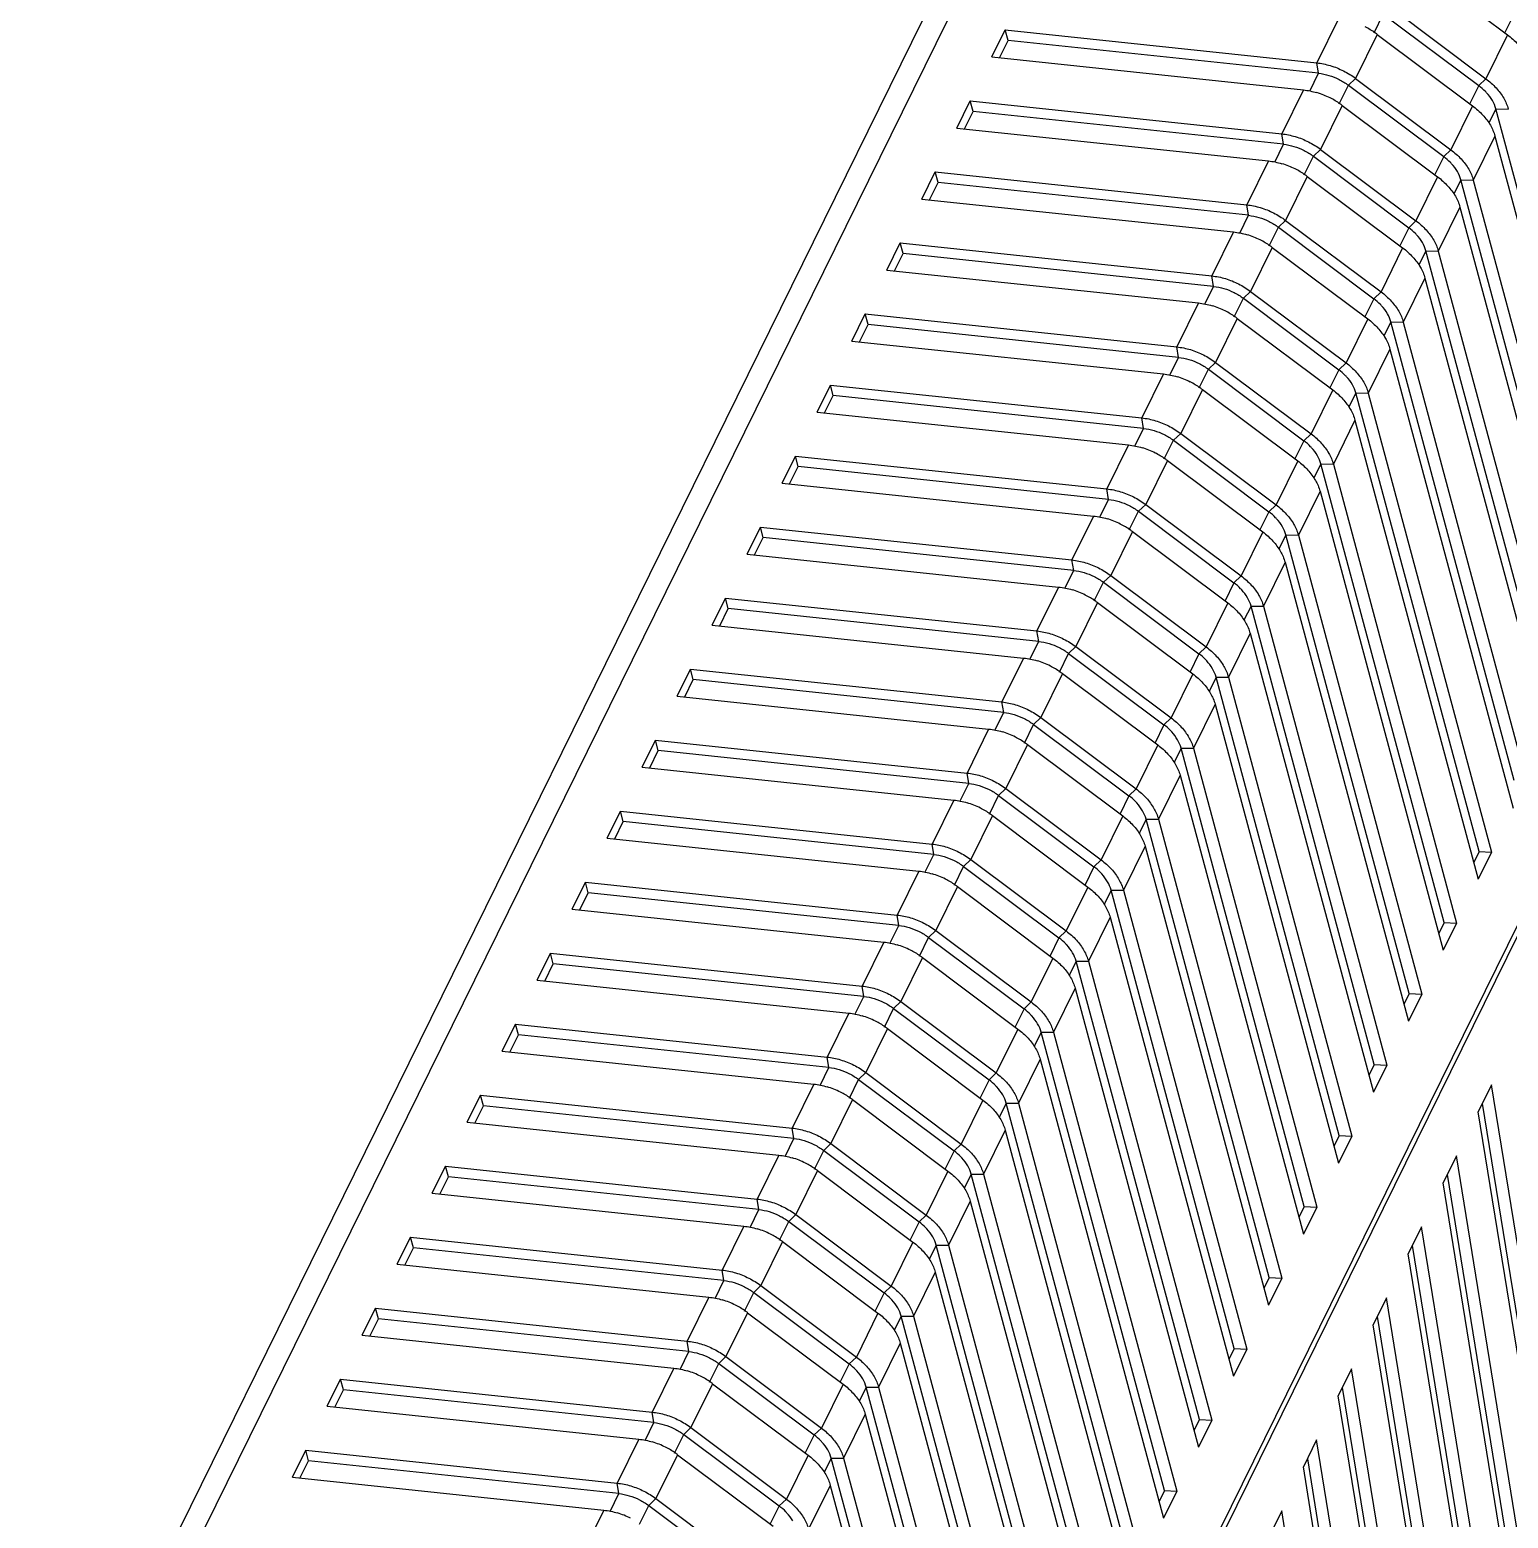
# Model space of a CAD drawing. Header units: millimetres. Extents: x 10368 to 13229, y -13270 to -11269.
# Drawn here: x 12235.7 to 12304, y -12105 to -12036.2 of the extents above; entities that cross this region are included whole.
import ezdxf

# ---------------------------------------------------------------- set-up
doc = ezdxf.new("R2010")
doc.units = ezdxf.units.MM

# ---------------------------------------------------------------- blocks, each defined once
blk = doc.blocks.new('u59')
at = {"color": 7, "linetype": 'Continuous'}
for p, q in [((-328.54, 144.576), (-276.921, 249.411)), ((-327.443, 144.46), (-275.824, 249.295)), ((-317.177, 69.942), (-234.061, 238.747)), ((-317.109, 69.585), (-234.008, 238.361)), ((-264.631, 231.025), (-260.221, 227.721)), ((-266.391, 227.811), (-265.966, 228.674)), ((-265.966, 228.674), (-261.556, 225.37)), ((-265.632, 228.992), (-261.222, 225.688)), ((-259.939, 228.654), (-260.364, 227.791)), ((-284.061, 226.695), (-283.445, 227.946)), ((-283.316, 227.458), (-283.445, 227.946)), ((-283.445, 227.946), (-269.042, 226.424)), ((-268.041, 228.457), (-269.042, 226.424)), ((-283.71, 226.658), (-283.316, 227.458)), ((-268.962, 225.941), (-283.316, 227.458)), ((-266.248, 227.741), (-267.249, 225.708)), ((-266.248, 227.741), (-261.838, 224.437)), ((-260.221, 227.721), (-261.222, 225.688)), ((-284.061, 226.695), (-269.658, 225.173)), ((-269.369, 225.114), (-268.962, 225.941)), ((-268.962, 225.941), (-269.042, 226.424)), ((-269.658, 225.173), (-270.659, 223.14)), ((-268.008, 224.527), (-267.583, 225.39)), ((-267.583, 225.39), (-267.249, 225.708)), ((-267.583, 225.39), (-263.173, 222.086)), ((-267.249, 225.708), (-262.839, 222.404)), ((-261.556, 225.37), (-261.981, 224.507)), ((-261.556, 225.37), (-261.222, 225.688)), ((-285.678, 223.411), (-285.062, 224.662)), ((-284.933, 224.174), (-285.062, 224.662)), ((-285.062, 224.662), (-270.659, 223.14)), ((-267.865, 224.456), (-268.866, 222.424)), ((-267.865, 224.456), (-263.455, 221.152)), ((-261.838, 224.437), (-262.839, 222.404)), ((-285.327, 223.374), (-284.933, 224.174)), ((-270.579, 222.657), (-284.933, 224.174)), ((-260.763, 224.295), (-261.089, 223.633)), ((-255.067, 203.09), (-260.763, 224.295)), ((-260.763, 224.295), (-260.192, 224.29)), ((-285.678, 223.411), (-271.275, 221.889)), ((-270.579, 222.657), (-270.659, 223.14)), ((-260.808, 223.039), (-261.809, 221.006)), ((-260.808, 223.039), (-255.107, 201.814)), ((-270.986, 221.83), (-270.579, 222.657)), ((-269.2, 222.106), (-268.866, 222.424)), ((-268.866, 222.424), (-264.456, 219.12)), ((-263.173, 222.086), (-262.839, 222.404)), ((-271.275, 221.889), (-272.276, 219.856)), ((-269.625, 221.243), (-269.2, 222.106)), ((-269.2, 222.106), (-264.79, 218.802)), ((-263.173, 222.086), (-263.598, 221.223)), ((-287.295, 220.127), (-286.679, 221.378)), ((-286.55, 220.89), (-286.679, 221.378)), ((-286.679, 221.378), (-272.276, 219.856)), ((-269.482, 221.172), (-270.483, 219.139)), ((-269.482, 221.172), (-265.072, 217.868)), ((-263.455, 221.152), (-264.456, 219.12)), ((-262.38, 221.011), (-262.706, 220.349)), ((-256.684, 199.806), (-262.38, 221.011)), ((-262.38, 221.011), (-261.809, 221.006)), ((-261.809, 221.006), (-256.108, 199.781)), ((-286.944, 220.09), (-286.55, 220.89)), ((-272.196, 219.373), (-286.55, 220.89)), ((-287.295, 220.127), (-272.892, 218.605)), ((-272.196, 219.373), (-272.276, 219.856)), ((-262.425, 219.754), (-263.426, 217.722)), ((-262.425, 219.754), (-256.724, 198.53)), ((-272.603, 218.546), (-272.196, 219.373)), ((-270.817, 218.822), (-270.483, 219.139)), ((-270.483, 219.139), (-266.073, 215.835)), ((-264.79, 218.802), (-264.456, 219.12)), ((-272.892, 218.605), (-273.893, 216.572)), ((-271.242, 217.959), (-270.817, 218.822)), ((-270.817, 218.822), (-266.407, 215.518)), ((-264.79, 218.802), (-265.215, 217.939)), ((-288.912, 216.843), (-288.296, 218.094)), ((-288.561, 216.805), (-288.167, 217.606)), ((-288.167, 217.606), (-288.296, 218.094)), ((-288.296, 218.094), (-273.893, 216.572)), ((-273.813, 216.089), (-288.167, 217.606)), ((-271.099, 217.888), (-272.1, 215.855)), ((-271.099, 217.888), (-266.689, 214.584)), ((-265.072, 217.868), (-266.073, 215.835)), ((-263.997, 217.727), (-264.323, 217.065)), ((-258.301, 196.522), (-263.997, 217.727)), ((-263.997, 217.727), (-263.426, 217.722)), ((-263.426, 217.722), (-257.725, 196.497)), ((-288.912, 216.843), (-274.509, 215.321)), ((-273.813, 216.089), (-273.893, 216.572)), ((-264.042, 216.47), (-265.043, 214.437)), ((-264.042, 216.47), (-258.341, 195.246)), ((-274.221, 215.262), (-273.813, 216.089)), ((-272.859, 214.674), (-272.434, 215.538)), ((-272.434, 215.538), (-272.1, 215.855)), ((-272.434, 215.538), (-268.024, 212.234)), ((-272.1, 215.855), (-267.69, 212.551)), ((-266.407, 215.518), (-266.832, 214.655)), ((-266.407, 215.518), (-266.073, 215.835)), ((-290.529, 213.558), (-289.913, 214.81)), ((-289.784, 214.321), (-289.913, 214.81)), ((-289.913, 214.81), (-275.51, 213.288)), ((-274.509, 215.321), (-275.51, 213.288)), ((-290.178, 213.521), (-289.784, 214.321)), ((-275.43, 212.805), (-289.784, 214.321)), ((-272.716, 214.604), (-273.717, 212.571)), ((-272.716, 214.604), (-268.306, 211.3)), ((-266.689, 214.584), (-267.69, 212.551)), ((-265.615, 214.442), (-265.94, 213.781)), ((-259.918, 193.237), (-265.615, 214.442)), ((-265.615, 214.442), (-265.043, 214.437)), ((-265.043, 214.437), (-259.342, 193.213)), ((-290.529, 213.558), (-276.126, 212.037)), ((-275.838, 211.978), (-275.43, 212.805)), ((-275.43, 212.805), (-275.51, 213.288)), ((-265.659, 213.186), (-266.66, 211.153)), ((-265.659, 213.186), (-259.958, 191.962)), ((-276.126, 212.037), (-277.127, 210.004)), ((-274.476, 211.39), (-274.051, 212.254)), ((-274.051, 212.254), (-273.717, 212.571)), ((-274.051, 212.254), (-269.641, 208.95)), ((-273.717, 212.571), (-269.307, 209.267)), ((-268.024, 212.234), (-268.449, 211.371)), ((-268.024, 212.234), (-267.69, 212.551)), ((-292.146, 210.274), (-291.53, 211.526)), ((-291.401, 211.037), (-291.53, 211.526)), ((-291.53, 211.526), (-277.127, 210.004)), ((-291.795, 210.237), (-291.401, 211.037)), ((-277.047, 209.521), (-291.401, 211.037)), ((-274.333, 211.32), (-275.334, 209.287)), ((-274.333, 211.32), (-269.923, 208.016)), ((-268.306, 211.3), (-269.307, 209.267)), ((-267.232, 211.158), (-267.557, 210.497)), ((-261.535, 189.953), (-267.232, 211.158)), ((-267.232, 211.158), (-266.66, 211.153)), ((-266.66, 211.153), (-260.959, 189.929)), ((-292.146, 210.274), (-277.743, 208.753)), ((-277.047, 209.521), (-277.127, 210.004)), ((-277.455, 208.694), (-277.047, 209.521)), ((-275.668, 208.969), (-275.334, 209.287)), ((-275.334, 209.287), (-270.924, 205.983)), ((-269.641, 208.95), (-269.307, 209.267)), ((-267.276, 209.902), (-268.277, 207.869)), ((-267.276, 209.902), (-261.575, 188.677)), ((-277.743, 208.753), (-278.744, 206.72)), ((-276.093, 208.106), (-275.668, 208.969)), ((-275.668, 208.969), (-271.258, 205.666)), ((-269.641, 208.95), (-270.066, 208.086)), ((-293.763, 206.99), (-293.147, 208.241)), ((-293.018, 207.753), (-293.147, 208.241)), ((-293.147, 208.241), (-278.744, 206.72)), ((-275.95, 208.036), (-276.951, 206.003)), ((-275.95, 208.036), (-271.54, 204.732)), ((-269.923, 208.016), (-270.924, 205.983)), ((-293.412, 206.953), (-293.018, 207.753)), ((-278.664, 206.237), (-293.018, 207.753)), ((-268.849, 207.874), (-269.174, 207.213)), ((-263.152, 186.669), (-268.849, 207.874)), ((-268.849, 207.874), (-268.277, 207.869)), ((-268.277, 207.869), (-262.576, 186.645)), ((-293.763, 206.99), (-279.36, 205.468)), ((-278.664, 206.237), (-278.744, 206.72)), ((-268.893, 206.618), (-269.894, 204.585)), ((-268.893, 206.618), (-263.192, 185.393)), ((-279.072, 205.41), (-278.664, 206.237)), ((-277.285, 205.685), (-276.951, 206.003)), ((-276.951, 206.003), (-272.541, 202.699)), ((-271.258, 205.666), (-270.924, 205.983)), ((-279.36, 205.468), (-280.361, 203.436)), ((-277.71, 204.822), (-277.285, 205.685)), ((-277.285, 205.685), (-272.875, 202.381)), ((-271.258, 205.666), (-271.683, 204.802)), ((-295.38, 203.706), (-294.764, 204.957)), ((-295.029, 203.669), (-294.635, 204.469)), ((-294.635, 204.469), (-294.764, 204.957)), ((-294.764, 204.957), (-280.361, 203.436)), ((-280.281, 202.953), (-294.635, 204.469)), ((-277.567, 204.752), (-278.568, 202.719)), ((-277.567, 204.752), (-273.157, 201.448)), ((-271.54, 204.732), (-272.541, 202.699)), ((-270.466, 204.59), (-270.791, 203.929)), ((-264.769, 183.385), (-270.466, 204.59)), ((-270.466, 204.59), (-269.894, 204.585)), ((-269.894, 204.585), (-264.193, 183.36)), ((-295.38, 203.706), (-280.977, 202.184)), ((-280.281, 202.953), (-280.361, 203.436)), ((-270.511, 203.334), (-271.511, 201.301)), ((-270.511, 203.334), (-264.809, 182.109)), ((-280.689, 202.126), (-280.281, 202.953)), ((-279.327, 201.538), (-278.902, 202.401)), ((-278.902, 202.401), (-278.568, 202.719)), ((-278.902, 202.401), (-274.492, 199.097)), ((-278.568, 202.719), (-274.158, 199.415)), ((-272.875, 202.381), (-273.3, 201.518)), ((-272.875, 202.381), (-272.541, 202.699)), ((-280.977, 202.184), (-281.978, 200.151)), ((-296.997, 200.422), (-296.381, 201.673)), ((-296.646, 200.385), (-296.252, 201.185)), ((-296.252, 201.185), (-296.381, 201.673)), ((-296.381, 201.673), (-281.978, 200.151)), ((-281.898, 199.668), (-296.252, 201.185)), ((-279.184, 201.468), (-280.185, 199.435)), ((-279.184, 201.468), (-274.774, 198.164)), ((-273.157, 201.448), (-274.158, 199.415)), ((-272.083, 201.306), (-272.408, 200.644)), ((-266.386, 180.101), (-272.083, 201.306)), ((-272.083, 201.306), (-271.511, 201.301)), ((-271.511, 201.301), (-265.81, 180.076)), ((-296.997, 200.422), (-282.594, 198.9)), ((-282.306, 198.841), (-281.898, 199.668)), ((-281.898, 199.668), (-281.978, 200.151)), ((-272.128, 200.05), (-273.128, 198.017)), ((-272.128, 200.05), (-266.426, 178.825)), ((-280.944, 198.254), (-280.519, 199.117)), ((-280.519, 199.117), (-280.185, 199.435)), ((-280.519, 199.117), (-276.109, 195.813)), ((-280.185, 199.435), (-275.775, 196.131)), ((-274.492, 199.097), (-274.917, 198.234)), ((-274.492, 199.097), (-274.158, 199.415)), ((-298.614, 197.138), (-297.998, 198.389)), ((-297.869, 197.901), (-297.998, 198.389)), ((-297.998, 198.389), (-283.595, 196.867)), ((-282.594, 198.9), (-283.595, 196.867)), ((-298.263, 197.101), (-297.869, 197.901)), ((-283.515, 196.384), (-297.869, 197.901)), ((-280.801, 198.183), (-281.802, 196.151)), ((-280.801, 198.183), (-276.391, 194.88)), ((-274.774, 198.164), (-275.775, 196.131)), ((-273.7, 198.022), (-274.025, 197.36)), ((-268.003, 176.817), (-273.7, 198.022)), ((-273.7, 198.022), (-273.128, 198.017)), ((-273.128, 198.017), (-267.427, 176.792)), ((-298.614, 197.138), (-284.211, 195.616)), ((-283.515, 196.384), (-283.595, 196.867)), ((-283.923, 195.557), (-283.515, 196.384)), ((-273.745, 196.766), (-274.746, 194.733)), ((-273.745, 196.766), (-268.043, 175.541)), ((-284.211, 195.616), (-285.212, 193.583)), ((-282.561, 194.97), (-282.136, 195.833)), ((-282.136, 195.833), (-281.802, 196.151)), ((-282.136, 195.833), (-277.726, 192.529)), ((-281.802, 196.151), (-277.392, 192.847)), ((-276.109, 195.813), (-276.534, 194.95)), ((-276.109, 195.813), (-275.775, 196.131)), ((-300.231, 193.854), (-299.615, 195.105)), ((-299.486, 194.617), (-299.615, 195.105)), ((-299.615, 195.105), (-285.212, 193.583)), ((-282.418, 194.899), (-283.419, 192.866)), ((-282.418, 194.899), (-278.008, 191.595)), ((-276.391, 194.88), (-277.392, 192.847)), ((-299.88, 193.817), (-299.486, 194.617)), ((-285.132, 193.1), (-299.486, 194.617)), ((-275.317, 194.738), (-275.642, 194.076)), ((-269.62, 173.533), (-275.317, 194.738)), ((-275.317, 194.738), (-274.746, 194.733)), ((-274.746, 194.733), (-269.044, 173.508)), ((-300.231, 193.854), (-285.828, 192.332)), ((-285.132, 193.1), (-285.212, 193.583)), ((-275.362, 193.482), (-276.363, 191.449)), ((-275.362, 193.482), (-269.66, 172.257)), ((-285.54, 192.273), (-285.132, 193.1)), ((-283.753, 192.549), (-283.419, 192.866)), ((-283.419, 192.866), (-279.009, 189.563)), ((-277.726, 192.529), (-277.392, 192.847)), ((-285.828, 192.332), (-286.829, 190.299)), ((-284.178, 191.686), (-283.753, 192.549)), ((-283.753, 192.549), (-279.343, 189.245)), ((-277.726, 192.529), (-278.151, 191.666)), ((-301.848, 190.57), (-301.232, 191.821)), ((-301.103, 191.333), (-301.232, 191.821)), ((-301.232, 191.821), (-286.829, 190.299)), ((-284.035, 191.615), (-285.036, 189.582)), ((-284.035, 191.615), (-279.625, 188.311)), ((-278.008, 191.595), (-279.009, 189.563)), ((-276.934, 191.454), (-277.259, 190.792)), ((-271.237, 170.249), (-276.934, 191.454)), ((-276.934, 191.454), (-276.363, 191.449)), ((-276.363, 191.449), (-270.661, 170.224)), ((-301.497, 190.533), (-301.103, 191.333)), ((-286.749, 189.816), (-301.103, 191.333)), ((-301.848, 190.57), (-287.445, 189.048)), ((-286.749, 189.816), (-286.829, 190.299)), ((-276.979, 190.197), (-277.98, 188.165)), ((-276.979, 190.197), (-271.277, 168.973)), ((-287.157, 188.989), (-286.749, 189.816)), ((-285.37, 189.265), (-285.036, 189.582)), ((-285.036, 189.582), (-280.626, 186.278)), ((-279.343, 189.245), (-279.009, 189.563)), ((-261.535, 189.953), (-261.783, 189.451)), ((-260.959, 189.929), (-261.575, 188.677)), ((-261.535, 189.953), (-260.959, 189.929)), ((-287.445, 189.048), (-288.446, 187.015)), ((-285.795, 188.401), (-285.37, 189.265)), ((-285.37, 189.265), (-280.96, 185.961)), ((-279.343, 189.245), (-279.768, 188.382)), ((-303.465, 187.286), (-302.849, 188.537)), ((-303.114, 187.248), (-302.72, 188.049)), ((-302.72, 188.049), (-302.849, 188.537)), ((-302.849, 188.537), (-288.446, 187.015)), ((-288.366, 186.532), (-302.72, 188.049)), ((-285.652, 188.331), (-286.653, 186.298)), ((-285.652, 188.331), (-281.242, 185.027)), ((-279.625, 188.311), (-280.626, 186.278)), ((-278.551, 188.17), (-278.876, 187.508)), ((-272.854, 166.965), (-278.551, 188.17)), ((-278.551, 188.17), (-277.98, 188.165)), ((-277.98, 188.165), (-272.278, 166.94)), ((-303.465, 187.286), (-289.062, 185.764)), ((-288.366, 186.532), (-288.446, 187.015)), ((-278.596, 186.913), (-279.597, 184.88)), ((-278.596, 186.913), (-272.894, 165.689)), ((-263.152, 186.669), (-263.4, 186.167)), ((-262.576, 186.645), (-263.192, 185.393)), ((-263.152, 186.669), (-262.576, 186.645)), ((-288.774, 185.705), (-288.366, 186.532)), ((-287.412, 185.117), (-286.987, 185.981)), ((-286.987, 185.981), (-286.653, 186.298)), ((-286.987, 185.981), (-282.577, 182.677)), ((-286.653, 186.298), (-282.243, 182.994)), ((-280.96, 185.961), (-281.385, 185.098)), ((-280.96, 185.961), (-280.626, 186.278)), ((-305.082, 184.001), (-304.466, 185.253)), ((-304.337, 184.764), (-304.466, 185.253)), ((-304.466, 185.253), (-290.063, 183.731)), ((-289.062, 185.764), (-290.063, 183.731)), ((-304.731, 183.964), (-304.337, 184.764)), ((-289.984, 183.248), (-304.337, 184.764)), ((-287.27, 185.047), (-288.27, 183.014)), ((-287.27, 185.047), (-282.859, 181.743)), ((-281.242, 185.027), (-282.243, 182.994)), ((-280.168, 184.885), (-280.493, 184.224)), ((-274.471, 163.68), (-280.168, 184.885)), ((-280.168, 184.885), (-279.597, 184.88)), ((-279.597, 184.88), (-273.895, 163.656)), ((-305.082, 184.001), (-290.679, 182.48)), ((-290.391, 182.421), (-289.984, 183.248)), ((-289.984, 183.248), (-290.063, 183.731)), ((-280.213, 183.629), (-281.214, 181.596)), ((-280.213, 183.629), (-274.511, 162.405)), ((-264.769, 183.385), (-265.017, 182.883)), ((-264.193, 183.36), (-264.809, 182.109)), ((-264.769, 183.385), (-264.193, 183.36)), ((-290.679, 182.48), (-291.68, 180.447)), ((-289.029, 181.833), (-288.604, 182.697)), ((-288.604, 182.697), (-288.27, 183.014)), ((-288.604, 182.697), (-284.194, 179.393)), ((-288.27, 183.014), (-283.86, 179.71)), ((-282.577, 182.677), (-283.002, 181.813)), ((-282.577, 182.677), (-282.243, 182.994)), ((-306.699, 180.717), (-306.083, 181.969)), ((-305.954, 181.48), (-306.083, 181.969)), ((-306.083, 181.969), (-291.68, 180.447)), ((-288.887, 181.763), (-289.887, 179.73)), ((-288.887, 181.763), (-284.476, 178.459)), ((-282.859, 181.743), (-283.86, 179.71)), ((-306.348, 180.68), (-305.954, 181.48)), ((-291.601, 179.964), (-305.954, 181.48)), ((-281.785, 181.601), (-282.11, 180.94)), ((-276.088, 160.396), (-281.785, 181.601)), ((-281.785, 181.601), (-281.214, 181.596)), ((-281.214, 181.596), (-275.512, 160.372)), ((-306.699, 180.717), (-292.296, 179.196)), ((-291.601, 179.964), (-291.68, 180.447)), ((-292.008, 179.137), (-291.601, 179.964)), ((-290.221, 179.412), (-289.887, 179.73)), ((-289.887, 179.73), (-285.477, 176.426)), ((-284.194, 179.393), (-283.86, 179.71)), ((-281.83, 180.345), (-282.831, 178.312)), ((-281.83, 180.345), (-276.128, 159.12)), ((-266.386, 180.101), (-266.634, 179.599)), ((-265.81, 180.076), (-266.426, 178.825)), ((-266.386, 180.101), (-265.81, 180.076)), ((-292.296, 179.196), (-293.297, 177.163)), ((-290.646, 178.549), (-290.221, 179.412)), ((-290.221, 179.412), (-285.811, 176.108)), ((-284.194, 179.393), (-284.619, 178.529)), ((-260.963, 179.169), (-261.579, 177.918)), ((-257.56, 158.187), (-260.963, 179.169)), ((-308.316, 177.433), (-307.7, 178.684)), ((-307.571, 178.196), (-307.7, 178.684)), ((-307.7, 178.684), (-293.297, 177.163)), ((-290.504, 178.479), (-291.505, 176.446)), ((-290.504, 178.479), (-286.093, 175.175)), ((-284.476, 178.459), (-285.477, 176.426)), ((-283.402, 178.317), (-283.727, 177.656)), ((-277.705, 157.112), (-283.402, 178.317)), ((-283.402, 178.317), (-282.831, 178.312)), ((-282.831, 178.312), (-277.129, 157.088)), ((-261.394, 178.294), (-258.14, 158.231)), ((-307.965, 177.396), (-307.571, 178.196)), ((-293.218, 176.68), (-307.571, 178.196)), ((-258.176, 156.936), (-261.579, 177.918)), ((-308.316, 177.433), (-293.913, 175.911)), ((-293.218, 176.68), (-293.297, 177.163)), ((-283.447, 177.061), (-284.448, 175.028)), ((-283.447, 177.061), (-277.745, 155.836)), ((-293.625, 175.853), (-293.218, 176.68)), ((-291.838, 176.128), (-291.505, 176.446)), ((-291.505, 176.446), (-287.094, 173.142)), ((-285.811, 176.108), (-285.477, 176.426)), ((-268.003, 176.817), (-268.251, 176.314)), ((-267.427, 176.792), (-268.043, 175.541)), ((-268.003, 176.817), (-267.427, 176.792)), ((-293.913, 175.911), (-294.914, 173.879)), ((-292.263, 175.265), (-291.838, 176.128)), ((-291.838, 176.128), (-287.428, 172.824)), ((-285.811, 176.108), (-286.236, 175.245)), ((-262.58, 175.885), (-263.196, 174.633)), ((-259.177, 154.903), (-262.58, 175.885)), ((-309.933, 174.149), (-309.317, 175.4)), ((-309.582, 174.112), (-309.188, 174.912)), ((-309.188, 174.912), (-309.317, 175.4)), ((-309.317, 175.4), (-294.914, 173.879)), ((-294.835, 173.396), (-309.188, 174.912)), ((-292.121, 175.195), (-293.122, 173.162)), ((-292.121, 175.195), (-287.71, 171.891)), ((-286.093, 175.175), (-287.094, 173.142)), ((-285.019, 175.033), (-285.345, 174.372)), ((-279.322, 153.828), (-285.019, 175.033)), ((-285.019, 175.033), (-284.448, 175.028)), ((-284.448, 175.028), (-278.746, 153.803)), ((-263.011, 175.01), (-259.757, 154.947)), ((-259.793, 153.652), (-263.196, 174.633)), ((-309.933, 174.149), (-295.53, 172.627)), ((-294.835, 173.396), (-294.914, 173.879)), ((-285.064, 173.777), (-286.065, 171.744)), ((-285.064, 173.777), (-279.362, 152.552)), ((-269.62, 173.533), (-269.868, 173.03)), ((-269.044, 173.508), (-269.66, 172.257)), ((-269.62, 173.533), (-269.044, 173.508)), ((-295.242, 172.569), (-294.835, 173.396)), ((-293.881, 171.981), (-293.455, 172.844)), ((-293.455, 172.844), (-293.122, 173.162)), ((-293.455, 172.844), (-289.045, 169.54)), ((-293.122, 173.162), (-288.711, 169.858)), ((-287.428, 172.824), (-287.853, 171.961)), ((-287.428, 172.824), (-287.094, 173.142)), ((-311.55, 170.865), (-310.934, 172.116)), ((-310.805, 171.628), (-310.934, 172.116)), ((-310.934, 172.116), (-296.531, 170.594)), ((-295.53, 172.627), (-296.531, 170.594)), ((-264.197, 172.6), (-264.813, 171.349)), ((-260.794, 151.619), (-264.197, 172.6)), ((-311.199, 170.828), (-310.805, 171.628)), ((-296.452, 170.111), (-310.805, 171.628)), ((-293.738, 171.911), (-294.739, 169.878)), ((-293.738, 171.911), (-289.327, 168.607)), ((-287.71, 171.891), (-288.711, 169.858)), ((-286.636, 171.749), (-286.962, 171.087)), ((-280.939, 150.544), (-286.636, 171.749)), ((-286.636, 171.749), (-286.065, 171.744)), ((-286.065, 171.744), (-280.363, 150.519)), ((-264.628, 171.726), (-261.374, 151.663)), ((-311.55, 170.865), (-297.147, 169.343)), ((-261.41, 150.367), (-264.813, 171.349)), ((-296.859, 169.284), (-296.452, 170.111)), ((-296.452, 170.111), (-296.531, 170.594)), ((-286.681, 170.493), (-287.682, 168.46)), ((-286.681, 170.493), (-280.979, 149.268)), ((-271.237, 170.249), (-271.485, 169.746)), ((-270.661, 170.224), (-271.277, 168.973)), ((-271.237, 170.249), (-270.661, 170.224)), ((-297.147, 169.343), (-298.148, 167.31)), ((-295.498, 168.697), (-295.072, 169.56)), ((-295.072, 169.56), (-294.739, 169.878)), ((-295.072, 169.56), (-290.662, 166.256)), ((-294.739, 169.878), (-290.328, 166.574)), ((-289.045, 169.54), (-289.47, 168.677)), ((-289.045, 169.54), (-288.711, 169.858)), ((-313.167, 167.581), (-312.551, 168.832)), ((-312.422, 168.344), (-312.551, 168.832)), ((-312.551, 168.832), (-298.148, 167.31)), ((-265.814, 169.316), (-266.43, 168.065)), ((-262.411, 148.335), (-265.814, 169.316)), ((-312.816, 167.544), (-312.422, 168.344)), ((-298.069, 166.827), (-312.422, 168.344)), ((-295.355, 168.626), (-296.356, 166.594)), ((-295.355, 168.626), (-290.944, 165.323)), ((-289.327, 168.607), (-290.328, 166.574)), ((-288.253, 168.465), (-288.579, 167.803)), ((-282.557, 147.26), (-288.253, 168.465)), ((-288.253, 168.465), (-287.682, 168.46)), ((-287.682, 168.46), (-281.98, 147.235)), ((-263.027, 147.083), (-266.43, 168.065)), ((-266.245, 168.442), (-262.991, 148.379)), ((-313.167, 167.581), (-298.764, 166.059)), ((-298.069, 166.827), (-298.148, 167.31)), ((-298.476, 166), (-298.069, 166.827)), ((-296.69, 166.276), (-296.356, 166.594)), ((-296.356, 166.594), (-291.945, 163.29)), ((-288.298, 167.209), (-289.299, 165.176)), ((-288.298, 167.209), (-282.596, 145.984)), ((-272.854, 166.965), (-273.102, 166.462)), ((-272.278, 166.94), (-272.894, 165.689)), ((-272.854, 166.965), (-272.278, 166.94)), ((-298.764, 166.059), (-299.765, 164.026)), ((-297.115, 165.413), (-296.69, 166.276)), ((-296.69, 166.276), (-292.279, 162.972)), ((-290.662, 166.256), (-291.087, 165.393)), ((-290.662, 166.256), (-290.328, 166.574)), ((-267.431, 166.032), (-268.047, 164.781)), ((-264.028, 145.05), (-267.431, 166.032)), ((-314.784, 164.297), (-314.168, 165.548)), ((-314.04, 165.06), (-314.168, 165.548)), ((-314.168, 165.548), (-299.765, 164.026)), ((-296.972, 165.342), (-297.973, 163.309)), ((-296.972, 165.342), (-292.561, 162.038)), ((-290.944, 165.323), (-291.945, 163.29)), ((-314.433, 164.26), (-314.04, 165.06)), ((-299.686, 163.543), (-314.04, 165.06)), ((-289.87, 165.181), (-290.196, 164.519)), ((-284.174, 143.976), (-289.87, 165.181)), ((-289.87, 165.181), (-289.299, 165.176)), ((-289.299, 165.176), (-283.597, 143.951)), ((-264.644, 143.799), (-268.047, 164.781)), ((-267.862, 165.158), (-264.608, 145.095)), ((-314.784, 164.297), (-300.382, 162.775)), ((-299.686, 163.543), (-299.765, 164.026)), ((-289.915, 163.925), (-290.916, 161.892)), ((-289.915, 163.925), (-284.213, 142.7)), ((-300.093, 162.716), (-299.686, 163.543)), ((-298.307, 162.992), (-297.973, 163.309)), ((-297.973, 163.309), (-293.562, 160.006)), ((-292.279, 162.972), (-291.945, 163.29)), ((-274.471, 163.68), (-274.719, 163.178)), ((-273.895, 163.656), (-274.511, 162.405)), ((-274.471, 163.68), (-273.895, 163.656)), ((-300.382, 162.775), (-301.382, 160.742)), ((-298.732, 162.129), (-298.307, 162.992)), ((-298.307, 162.992), (-293.896, 159.688)), ((-292.279, 162.972), (-292.704, 162.109)), ((-269.048, 162.748), (-269.664, 161.497)), ((-265.645, 141.766), (-269.048, 162.748)), ((-316.401, 161.013), (-315.785, 162.264)), ((-316.05, 160.976), (-315.657, 161.776)), ((-315.657, 161.776), (-315.785, 162.264)), ((-315.785, 162.264), (-301.382, 160.742)), ((-301.303, 160.259), (-315.657, 161.776)), ((-298.589, 162.058), (-299.59, 160.025)), ((-298.589, 162.058), (-294.178, 158.754)), ((-292.561, 162.038), (-293.562, 160.006)), ((-291.487, 161.897), (-291.813, 161.235)), ((-285.791, 140.692), (-291.487, 161.897)), ((-291.487, 161.897), (-290.916, 161.892)), ((-290.916, 161.892), (-285.214, 140.667)), ((-269.479, 161.874), (-266.225, 141.81)), ((-266.261, 140.515), (-269.664, 161.497)), ((-316.401, 161.013), (-301.999, 159.491)), ((-301.303, 160.259), (-301.382, 160.742)), ((-291.532, 160.64), (-292.533, 158.607)), ((-291.532, 160.64), (-285.83, 139.416)), ((-276.088, 160.396), (-276.336, 159.894)), ((-276.088, 160.396), (-275.512, 160.372)), ((-301.71, 159.432), (-301.303, 160.259)), ((-300.349, 158.844), (-299.924, 159.708)), ((-299.924, 159.708), (-299.59, 160.025)), ((-299.924, 159.708), (-295.513, 156.404)), ((-299.59, 160.025), (-295.179, 156.721)), ((-293.896, 159.688), (-293.562, 160.006)), ((-275.512, 160.372), (-276.128, 159.12)), ((-301.999, 159.491), (-302.999, 157.458)), ((-293.896, 159.688), (-294.321, 158.825)), ((-270.665, 159.464), (-271.281, 158.213)), ((-267.262, 138.482), (-270.665, 159.464))]:
    blk.add_line(p, q, dxfattribs=at)
for centre, radius, start, end in [((-268.502, 224.721), 3.769, 55.14659, 63.25368), ((-268.432, 224.825), 3.643, 53.16396, 55.11495), ((-270.119, 221.448), 3.758, 63.18867, 73.22859), ((-270.12, 221.436), 3.769, 55.14659, 63.25368), ((-270.049, 221.54), 3.643, 53.16396, 55.11495), ((-271.736, 218.163), 3.758, 63.18867, 73.22859), ((-271.737, 218.152), 3.769, 55.14659, 63.25368), ((-271.667, 218.256), 3.643, 53.16396, 55.11495), ((-273.353, 214.879), 3.758, 63.18867, 73.22859), ((-273.354, 214.868), 3.769, 55.14659, 63.25368), ((-273.284, 214.972), 3.643, 53.16396, 55.11495), ((-274.97, 211.595), 3.758, 63.18867, 73.22859), ((-274.971, 211.584), 3.769, 55.14659, 63.25368), ((-274.901, 211.688), 3.643, 53.16396, 55.11495), ((-276.587, 208.311), 3.758, 63.18867, 73.22859), ((-276.588, 208.3), 3.769, 55.14659, 63.25368), ((-276.518, 208.404), 3.643, 53.16396, 55.11495), ((-278.204, 205.027), 3.758, 63.18867, 73.22859), ((-278.205, 205.016), 3.769, 55.14659, 63.25368), ((-278.135, 205.12), 3.643, 53.16396, 55.11495), ((-279.821, 201.743), 3.758, 63.18867, 73.22859), ((-279.822, 201.732), 3.769, 55.14659, 63.25368), ((-279.752, 201.836), 3.643, 53.16396, 55.11495), ((-281.438, 198.459), 3.758, 63.18867, 73.22859), ((-281.439, 198.448), 3.769, 55.14659, 63.25368), ((-281.369, 198.552), 3.643, 53.16396, 55.11495), ((-283.055, 195.175), 3.758, 63.18867, 73.22859), ((-283.056, 195.164), 3.769, 55.14659, 63.25368), ((-282.986, 195.268), 3.643, 53.16396, 55.11495), ((-284.672, 191.891), 3.758, 63.18867, 73.22859), ((-284.673, 191.879), 3.769, 55.14659, 63.25368), ((-284.603, 191.983), 3.643, 53.16396, 55.11495), ((-286.289, 188.606), 3.758, 63.18867, 73.22859), ((-286.29, 188.595), 3.769, 55.14659, 63.25368), ((-286.22, 188.699), 3.643, 53.16396, 55.11495), ((-287.906, 185.322), 3.758, 63.18867, 73.22859), ((-287.907, 185.311), 3.769, 55.14659, 63.25368), ((-287.837, 185.415), 3.643, 53.16396, 55.11495), ((-289.523, 182.038), 3.758, 63.18867, 73.22859), ((-289.524, 182.027), 3.769, 55.14659, 63.25368), ((-289.454, 182.131), 3.643, 53.16396, 55.11495), ((-291.14, 178.754), 3.758, 63.18867, 73.22859), ((-291.141, 178.743), 3.769, 55.14659, 63.25368), ((-291.071, 178.847), 3.643, 53.16396, 55.11495), ((-292.757, 175.47), 3.758, 63.18867, 73.22859), ((-292.758, 175.459), 3.769, 55.14659, 63.25368), ((-292.688, 175.563), 3.643, 53.16396, 55.11495), ((-294.374, 172.186), 3.758, 63.18867, 73.22859), ((-294.375, 172.175), 3.769, 55.14659, 63.25368), ((-294.305, 172.279), 3.643, 53.16396, 55.11495), ((-295.991, 168.902), 3.758, 63.18867, 73.22859), ((-295.992, 168.891), 3.769, 55.14659, 63.25368), ((-295.922, 168.995), 3.643, 53.16396, 55.11495), ((-297.608, 165.618), 3.758, 63.18867, 73.22859), ((-297.609, 165.606), 3.769, 55.14659, 63.25368), ((-297.539, 165.711), 3.643, 53.16396, 55.11495), ((-299.225, 162.333), 3.758, 63.18867, 73.22859), ((-299.226, 162.322), 3.769, 55.14659, 63.25368), ((-299.156, 162.426), 3.643, 53.16396, 55.11495), ((-300.842, 159.049), 3.758, 63.18867, 73.22859), ((-300.843, 159.038), 3.769, 55.14659, 63.25368), ((-300.773, 159.142), 3.643, 53.16396, 55.11495), ((-302.459, 155.765), 3.758, 63.18867, 73.22859)]:
    blk.add_arc(centre, radius, start, end, dxfattribs=at)
for points, start_tangent, end_tangent in [([(-260.221, 227.721), (-259.751, 227.296)], (0.800328, -0.599562), (0.673612, -0.739085)), ([(-269.042, 226.424), (-268.418, 226.297), (-267.807, 226.053), (-267.249, 225.708)], (0.994465, -0.105072), (0.800328, -0.599562)), ([(-268.962, 225.941), (-268.482, 225.844), (-268.013, 225.656), (-267.583, 225.39)], (0.994465, -0.105072), (0.800328, -0.599562)), ([(-269.658, 225.173), (-269.034, 225.046)], (0.994465, -0.105072), (0.957663, -0.28789)), ([(-261.243, 225.095), (-261.556, 225.37)], (-0.694739, 0.719262), (-0.800328, 0.599562)), ([(-260.925, 224.677), (-261.195, 225.044), (-261.243, 225.095)], (-0.498571, 0.866849), (-0.694739, 0.719262)), ([(-261.222, 225.688), (-260.752, 225.263), (-260.401, 224.787), (-260.192, 224.29)], (0.800328, -0.599562), (0.259432, -0.965761)), ([(-261.838, 224.437), (-261.368, 224.012)], (0.800328, -0.599562), (0.673612, -0.739085)), ([(-260.763, 224.295), (-260.925, 224.677)], (-0.259432, 0.965761), (-0.498571, 0.866849)), ([(-261.368, 224.012), (-261.017, 223.536)], (0.673612, -0.739085), (0.498589, -0.866839)), ([(-270.659, 223.14), (-270.035, 223.013), (-269.424, 222.769), (-268.866, 222.424)], (0.994465, -0.105072), (0.800328, -0.599562)), ([(-261.017, 223.536), (-260.808, 223.039)], (0.498589, -0.866839), (0.259432, -0.965761)), ([(-270.579, 222.657), (-270.099, 222.559), (-269.63, 222.372), (-269.2, 222.106)], (0.994465, -0.105072), (0.800328, -0.599562)), ([(-262.839, 222.404), (-262.369, 221.979), (-262.018, 221.503), (-261.809, 221.006)], (0.800328, -0.599562), (0.259432, -0.965761)), ([(-271.275, 221.889), (-270.651, 221.762)], (0.994465, -0.105072), (0.957663, -0.28789)), ([(-262.86, 221.811), (-263.173, 222.086)], (-0.694739, 0.719262), (-0.800328, 0.599562)), ([(-262.542, 221.393), (-262.812, 221.76), (-262.86, 221.811)], (-0.498571, 0.866849), (-0.694739, 0.719262)), ([(-263.455, 221.152), (-262.985, 220.728)], (0.800328, -0.599562), (0.673612, -0.739085)), ([(-262.38, 221.011), (-262.542, 221.393)], (-0.259432, 0.965761), (-0.498571, 0.866849)), ([(-262.985, 220.728), (-262.634, 220.252)], (0.673612, -0.739085), (0.498589, -0.866839)), ([(-272.276, 219.856), (-271.652, 219.729), (-271.041, 219.485), (-270.483, 219.139)], (0.994465, -0.105072), (0.800328, -0.599562)), ([(-262.634, 220.252), (-262.425, 219.754)], (0.498589, -0.866839), (0.259432, -0.965761)), ([(-272.196, 219.373), (-271.716, 219.275), (-271.247, 219.088), (-270.817, 218.822)], (0.994465, -0.105072), (0.800328, -0.599562)), ([(-264.456, 219.12), (-263.986, 218.695), (-263.635, 218.219), (-263.426, 217.722)], (0.800328, -0.599562), (0.259432, -0.965761)), ([(-272.892, 218.605), (-272.268, 218.478)], (0.994465, -0.105072), (0.957663, -0.28789)), ([(-264.477, 218.527), (-264.79, 218.802)], (-0.694739, 0.719262), (-0.800328, 0.599562)), ([(-264.159, 218.109), (-264.429, 218.475), (-264.477, 218.527)], (-0.498571, 0.866849), (-0.694739, 0.719262)), ([(-265.072, 217.868), (-264.602, 217.444)], (0.800328, -0.599562), (0.673612, -0.739085)), ([(-263.997, 217.727), (-264.159, 218.109)], (-0.259432, 0.965761), (-0.498571, 0.866849)), ([(-264.602, 217.444), (-264.251, 216.968)], (0.673612, -0.739085), (0.498589, -0.866839)), ([(-264.251, 216.968), (-264.042, 216.47)], (0.498589, -0.866839), (0.259432, -0.965761)), ([(-273.893, 216.572), (-273.269, 216.445), (-272.658, 216.201), (-272.1, 215.855)], (0.994465, -0.105072), (0.800328, -0.599562)), ([(-273.813, 216.089), (-273.333, 215.991), (-272.864, 215.803), (-272.434, 215.538)], (0.994465, -0.105072), (0.800328, -0.599562)), ([(-266.094, 215.242), (-266.407, 215.518)], (-0.694739, 0.719262), (-0.800328, 0.599562)), ([(-266.073, 215.835), (-265.603, 215.411), (-265.252, 214.935), (-265.043, 214.437)], (0.800328, -0.599562), (0.259432, -0.965761)), ([(-274.509, 215.321), (-273.885, 215.194)], (0.994465, -0.105072), (0.957663, -0.28789)), ([(-265.776, 214.825), (-266.046, 215.191), (-266.094, 215.242)], (-0.498571, 0.866849), (-0.694739, 0.719262)), ([(-265.615, 214.442), (-265.776, 214.825)], (-0.259432, 0.965761), (-0.498571, 0.866849)), ([(-266.689, 214.584), (-266.219, 214.16)], (0.800328, -0.599562), (0.673612, -0.739085)), ([(-266.219, 214.16), (-265.868, 213.683)], (0.673612, -0.739085), (0.498589, -0.866839)), ([(-265.868, 213.683), (-265.659, 213.186)], (0.498589, -0.866839), (0.259432, -0.965761)), ([(-275.51, 213.288), (-274.886, 213.161), (-274.275, 212.917), (-273.717, 212.571)], (0.994465, -0.105072), (0.800328, -0.599562)), ([(-275.43, 212.805), (-274.95, 212.707), (-274.481, 212.519), (-274.051, 212.254)], (0.994465, -0.105072), (0.800328, -0.599562)), ([(-276.126, 212.037), (-275.502, 211.91)], (0.994465, -0.105072), (0.957663, -0.28789)), ([(-267.711, 211.958), (-268.024, 212.234)], (-0.694739, 0.719262), (-0.800328, 0.599562)), ([(-267.69, 212.551), (-267.22, 212.127), (-266.869, 211.651), (-266.66, 211.153)], (0.800328, -0.599562), (0.259432, -0.965761)), ([(-267.393, 211.541), (-267.663, 211.907), (-267.711, 211.958)], (-0.498571, 0.866849), (-0.694739, 0.719262)), ([(-267.232, 211.158), (-267.393, 211.541)], (-0.259432, 0.965761), (-0.498571, 0.866849)), ([(-268.306, 211.3), (-267.836, 210.876)], (0.800328, -0.599562), (0.673612, -0.739085)), ([(-267.836, 210.876), (-267.485, 210.399)], (0.673612, -0.739085), (0.498589, -0.866839)), ([(-277.127, 210.004), (-276.503, 209.877), (-275.892, 209.633), (-275.334, 209.287)], (0.994465, -0.105072), (0.800328, -0.599562)), ([(-267.485, 210.399), (-267.276, 209.902)], (0.498589, -0.866839), (0.259432, -0.965761)), ([(-277.047, 209.521), (-276.567, 209.423), (-276.098, 209.235), (-275.668, 208.969)], (0.994465, -0.105072), (0.800328, -0.599562)), ([(-269.307, 209.267), (-268.837, 208.843), (-268.486, 208.366), (-268.277, 207.869)], (0.800328, -0.599562), (0.259432, -0.965761)), ([(-277.743, 208.753), (-277.119, 208.625)], (0.994465, -0.105072), (0.957663, -0.28789)), ([(-269.328, 208.674), (-269.641, 208.95)], (-0.694739, 0.719262), (-0.800328, 0.599562)), ([(-269.01, 208.257), (-269.28, 208.623), (-269.328, 208.674)], (-0.498571, 0.866849), (-0.694739, 0.719262)), ([(-269.923, 208.016), (-269.453, 207.591)], (0.800328, -0.599562), (0.673612, -0.739085)), ([(-268.849, 207.874), (-269.01, 208.257)], (-0.259432, 0.965761), (-0.498571, 0.866849)), ([(-269.453, 207.591), (-269.103, 207.115)], (0.673612, -0.739085), (0.498589, -0.866839)), ([(-278.744, 206.72), (-278.12, 206.593), (-277.51, 206.348), (-276.951, 206.003)], (0.994465, -0.105072), (0.800328, -0.599562)), ([(-269.103, 207.115), (-268.893, 206.618)], (0.498589, -0.866839), (0.259432, -0.965761)), ([(-278.664, 206.237), (-278.184, 206.139), (-277.715, 205.951), (-277.285, 205.685)], (0.994465, -0.105072), (0.800328, -0.599562)), ([(-270.924, 205.983), (-270.454, 205.559), (-270.103, 205.082), (-269.894, 204.585)], (0.800328, -0.599562), (0.259432, -0.965761)), ([(-279.36, 205.468), (-278.736, 205.341)], (0.994465, -0.105072), (0.957663, -0.28789)), ([(-270.945, 205.39), (-271.258, 205.666)], (-0.694739, 0.719262), (-0.800328, 0.599562)), ([(-270.627, 204.973), (-270.897, 205.339), (-270.945, 205.39)], (-0.498571, 0.866849), (-0.694739, 0.719262)), ([(-271.54, 204.732), (-271.07, 204.307)], (0.800328, -0.599562), (0.673612, -0.739085)), ([(-270.466, 204.59), (-270.627, 204.973)], (-0.259432, 0.965761), (-0.498571, 0.866849)), ([(-271.07, 204.307), (-270.72, 203.831)], (0.673612, -0.739085), (0.498589, -0.866839)), ([(-270.72, 203.831), (-270.51, 203.334)], (0.498589, -0.866839), (0.259432, -0.965761)), ([(-280.361, 203.436), (-279.737, 203.308), (-279.127, 203.064), (-278.568, 202.719)], (0.994465, -0.105072), (0.800328, -0.599562)), ([(-280.281, 202.953), (-279.801, 202.855), (-279.332, 202.667), (-278.902, 202.401)], (0.994465, -0.105072), (0.800328, -0.599562)), ([(-272.562, 202.106), (-272.875, 202.381)], (-0.694739, 0.719262), (-0.800328, 0.599562)), ([(-272.541, 202.699), (-272.071, 202.274), (-271.72, 201.798), (-271.511, 201.301)], (0.800328, -0.599562), (0.259432, -0.965761)), ([(-280.977, 202.184), (-280.353, 202.057)], (0.994465, -0.105072), (0.957663, -0.28789)), ([(-272.244, 201.688), (-272.514, 202.055), (-272.562, 202.106)], (-0.498571, 0.866849), (-0.694739, 0.719262)), ([(-272.083, 201.306), (-272.244, 201.688)], (-0.259432, 0.965761), (-0.498571, 0.866849)), ([(-273.157, 201.448), (-272.687, 201.023)], (0.800328, -0.599562), (0.673612, -0.739085)), ([(-272.687, 201.023), (-272.337, 200.547)], (0.673612, -0.739085), (0.498589, -0.866839)), ([(-272.337, 200.547), (-272.127, 200.05)], (0.498589, -0.866839), (0.259432, -0.965761)), ([(-281.978, 200.151), (-281.354, 200.024), (-280.744, 199.78), (-280.185, 199.435)], (0.994465, -0.105072), (0.800328, -0.599562)), ([(-281.898, 199.668), (-281.418, 199.571), (-280.949, 199.383), (-280.519, 199.117)], (0.994465, -0.105072), (0.800328, -0.599562)), ([(-274.179, 198.822), (-274.492, 199.097)], (-0.694739, 0.719262), (-0.800328, 0.599562)), ([(-274.158, 199.415), (-273.688, 198.99), (-273.337, 198.514), (-273.128, 198.017)], (0.800328, -0.599562), (0.259432, -0.965761)), ([(-282.594, 198.9), (-281.97, 198.773)], (0.994465, -0.105072), (0.957663, -0.28789)), ([(-273.861, 198.404), (-274.131, 198.771), (-274.179, 198.822)], (-0.498571, 0.866849), (-0.694739, 0.719262)), ([(-273.7, 198.022), (-273.861, 198.404)], (-0.259432, 0.965761), (-0.498571, 0.866849)), ([(-274.774, 198.164), (-274.304, 197.739)], (0.800328, -0.599562), (0.673612, -0.739085)), ([(-274.304, 197.739), (-273.954, 197.263)], (0.673612, -0.739085), (0.498589, -0.866839)), ([(-283.595, 196.867), (-282.971, 196.74), (-282.361, 196.496), (-281.802, 196.151)], (0.994465, -0.105072), (0.800328, -0.599562)), ([(-273.954, 197.263), (-273.744, 196.766)], (0.498589, -0.866839), (0.259432, -0.965761)), ([(-283.515, 196.384), (-283.035, 196.287), (-282.566, 196.099), (-282.136, 195.833)], (0.994465, -0.105072), (0.800328, -0.599562)), ([(-284.211, 195.616), (-283.587, 195.489)], (0.994465, -0.105072), (0.957663, -0.28789)), ([(-275.796, 195.538), (-276.109, 195.813)], (-0.694739, 0.719262), (-0.800328, 0.599562)), ([(-275.478, 195.12), (-275.748, 195.487), (-275.796, 195.538)], (-0.498571, 0.866849), (-0.694739, 0.719262)), ([(-275.775, 196.131), (-275.305, 195.706), (-274.955, 195.23), (-274.745, 194.733)], (0.800328, -0.599562), (0.259432, -0.965761)), ([(-276.391, 194.88), (-275.922, 194.455)], (0.800328, -0.599562), (0.673612, -0.739085)), ([(-275.317, 194.738), (-275.478, 195.12)], (-0.259432, 0.965761), (-0.498571, 0.866849)), ([(-275.922, 194.455), (-275.571, 193.979)], (0.673612, -0.739085), (0.498589, -0.866839)), ([(-285.212, 193.583), (-284.588, 193.456), (-283.978, 193.212), (-283.419, 192.866)], (0.994465, -0.105072), (0.800328, -0.599562)), ([(-275.571, 193.979), (-275.361, 193.482)], (0.498589, -0.866839), (0.259432, -0.965761)), ([(-285.132, 193.1), (-284.653, 193.002), (-284.183, 192.815), (-283.753, 192.549)], (0.994465, -0.105072), (0.800328, -0.599562)), ([(-277.392, 192.847), (-276.922, 192.422), (-276.572, 191.946), (-276.362, 191.449)], (0.800328, -0.599562), (0.259432, -0.965761)), ([(-285.828, 192.332), (-285.204, 192.205)], (0.994465, -0.105072), (0.957663, -0.28789)), ([(-277.413, 192.254), (-277.726, 192.529)], (-0.694739, 0.719262), (-0.800328, 0.599562)), ([(-277.095, 191.836), (-277.365, 192.202), (-277.413, 192.254)], (-0.498571, 0.866849), (-0.694739, 0.719262)), ([(-278.008, 191.595), (-277.539, 191.171)], (0.800328, -0.599562), (0.673612, -0.739085)), ([(-276.934, 191.454), (-277.095, 191.836)], (-0.259432, 0.965761), (-0.498571, 0.866849)), ([(-277.539, 191.171), (-277.188, 190.695)], (0.673612, -0.739085), (0.498589, -0.866839)), ([(-277.188, 190.695), (-276.978, 190.197)], (0.498589, -0.866839), (0.259432, -0.965761)), ([(-286.829, 190.299), (-286.205, 190.172), (-285.595, 189.928), (-285.036, 189.582)], (0.994465, -0.105072), (0.800328, -0.599562)), ([(-286.749, 189.816), (-286.27, 189.718), (-285.8, 189.531), (-285.37, 189.265)], (0.994465, -0.105072), (0.800328, -0.599562)), ([(-279.009, 189.563), (-278.539, 189.138), (-278.189, 188.662), (-277.979, 188.164)], (0.800328, -0.599562), (0.259432, -0.965761)), ([(-287.445, 189.048), (-286.821, 188.921)], (0.994465, -0.105072), (0.957663, -0.28789)), ([(-279.03, 188.97), (-279.343, 189.245)], (-0.694739, 0.719262), (-0.800328, 0.599562)), ([(-278.712, 188.552), (-278.982, 188.918), (-279.03, 188.97)], (-0.498571, 0.866849), (-0.694739, 0.719262)), ([(-279.625, 188.311), (-279.156, 187.887)], (0.800328, -0.599562), (0.673612, -0.739085)), ([(-278.551, 188.17), (-278.712, 188.552)], (-0.259432, 0.965761), (-0.498571, 0.866849)), ([(-279.156, 187.887), (-278.805, 187.411)], (0.673612, -0.739085), (0.498589, -0.866839)), ([(-278.805, 187.411), (-278.595, 186.913)], (0.498589, -0.866839), (0.259432, -0.965761)), ([(-288.446, 187.015), (-287.822, 186.888), (-287.212, 186.644), (-286.653, 186.298)], (0.994465, -0.105072), (0.800328, -0.599562)), ([(-288.366, 186.532), (-287.887, 186.434), (-287.417, 186.246), (-286.987, 185.981)], (0.994465, -0.105072), (0.800328, -0.599562)), ([(-280.647, 185.685), (-280.96, 185.961)], (-0.694739, 0.719262), (-0.800328, 0.599562)), ([(-280.626, 186.278), (-280.156, 185.854), (-279.806, 185.378), (-279.596, 184.88)], (0.800328, -0.599562), (0.259432, -0.965761)), ([(-289.062, 185.764), (-288.438, 185.637)], (0.994465, -0.105072), (0.957663, -0.28789)), ([(-280.329, 185.268), (-280.599, 185.634), (-280.647, 185.685)], (-0.498571, 0.866849), (-0.694739, 0.719262)), ([(-280.168, 184.885), (-280.329, 185.268)], (-0.259432, 0.965761), (-0.498571, 0.866849)), ([(-281.242, 185.027), (-280.773, 184.603)], (0.800328, -0.599562), (0.673612, -0.739085)), ([(-280.773, 184.603), (-280.422, 184.126)], (0.673612, -0.739085), (0.498589, -0.866839)), ([(-280.422, 184.126), (-280.212, 183.629)], (0.498589, -0.866839), (0.259432, -0.965761)), ([(-290.063, 183.731), (-289.439, 183.604), (-288.829, 183.36), (-288.27, 183.014)], (0.994465, -0.105072), (0.800328, -0.599562)), ([(-289.984, 183.248), (-289.504, 183.15), (-289.034, 182.962), (-288.604, 182.697)], (0.994465, -0.105072), (0.800328, -0.599562)), ([(-290.679, 182.48), (-290.055, 182.353)], (0.994465, -0.105072), (0.957663, -0.28789)), ([(-282.264, 182.401), (-282.577, 182.677)], (-0.694739, 0.719262), (-0.800328, 0.599562)), ([(-282.243, 182.994), (-281.774, 182.57), (-281.423, 182.094), (-281.213, 181.596)], (0.800328, -0.599562), (0.259432, -0.965761)), ([(-282.859, 181.743), (-282.39, 181.319)], (0.800328, -0.599562), (0.673612, -0.739085)), ([(-281.946, 181.984), (-282.216, 182.35), (-282.264, 182.401)], (-0.498571, 0.866849), (-0.694739, 0.719262)), ([(-281.785, 181.601), (-281.946, 181.984)], (-0.259432, 0.965761), (-0.498571, 0.866849)), ([(-282.39, 181.319), (-282.039, 180.842)], (0.673612, -0.739085), (0.498589, -0.866839)), ([(-291.68, 180.447), (-291.056, 180.32), (-290.446, 180.076), (-289.887, 179.73)], (0.994465, -0.105072), (0.800328, -0.599562)), ([(-282.039, 180.842), (-281.829, 180.345)], (0.498589, -0.866839), (0.259432, -0.965761)), ([(-291.601, 179.964), (-291.121, 179.866), (-290.651, 179.678), (-290.221, 179.412)], (0.994465, -0.105072), (0.800328, -0.599562)), ([(-283.86, 179.71), (-283.391, 179.286), (-283.04, 178.809), (-282.83, 178.312)], (0.800328, -0.599562), (0.259432, -0.965761)), ([(-292.296, 179.196), (-291.672, 179.068)], (0.994465, -0.105072), (0.957663, -0.28789)), ([(-283.881, 179.117), (-284.194, 179.393)], (-0.694739, 0.719262), (-0.800328, 0.599562)), ([(-283.563, 178.7), (-283.833, 179.066), (-283.881, 179.117)], (-0.498571, 0.866849), (-0.694739, 0.719262)), ([(-284.476, 178.459), (-284.007, 178.034)], (0.800328, -0.599562), (0.673612, -0.739085)), ([(-283.402, 178.317), (-283.563, 178.7)], (-0.259432, 0.965761), (-0.498571, 0.866849)), ([(-284.007, 178.034), (-283.656, 177.558)], (0.673612, -0.739085), (0.498589, -0.866839)), ([(-293.297, 177.163), (-292.673, 177.036), (-292.063, 176.791), (-291.505, 176.446)], (0.994465, -0.105072), (0.800328, -0.599562)), ([(-283.656, 177.558), (-283.446, 177.061)], (0.498589, -0.866839), (0.259432, -0.965761)), ([(-293.218, 176.68), (-292.738, 176.582), (-292.268, 176.394), (-291.838, 176.128)], (0.994465, -0.105072), (0.800328, -0.599562)), ([(-285.477, 176.426), (-285.008, 176.002), (-284.657, 175.525), (-284.447, 175.028)], (0.800328, -0.599562), (0.259432, -0.965761)), ([(-293.913, 175.911), (-293.29, 175.784)], (0.994465, -0.105072), (0.957663, -0.28789)), ([(-285.498, 175.833), (-285.811, 176.108)], (-0.694739, 0.719262), (-0.800328, 0.599562)), ([(-285.18, 175.416), (-285.45, 175.782), (-285.498, 175.833)], (-0.498571, 0.866849), (-0.694739, 0.719262)), ([(-286.093, 175.175), (-285.624, 174.75)], (0.800328, -0.599562), (0.673612, -0.739085)), ([(-285.019, 175.033), (-285.18, 175.416)], (-0.259432, 0.965761), (-0.498571, 0.866849)), ([(-285.624, 174.75), (-285.273, 174.274)], (0.673612, -0.739085), (0.498589, -0.866839)), ([(-285.273, 174.274), (-285.063, 173.777)], (0.498589, -0.866839), (0.259432, -0.965761)), ([(-294.914, 173.879), (-294.29, 173.751), (-293.68, 173.507), (-293.122, 173.162)], (0.994465, -0.105072), (0.800328, -0.599562)), ([(-294.835, 173.396), (-294.355, 173.298), (-293.885, 173.11), (-293.455, 172.844)], (0.994465, -0.105072), (0.800328, -0.599562)), ([(-287.115, 172.549), (-287.428, 172.824)], (-0.694739, 0.719262), (-0.800328, 0.599562)), ([(-287.094, 173.142), (-286.625, 172.717), (-286.274, 172.241), (-286.064, 171.744)], (0.800328, -0.599562), (0.259432, -0.965761)), ([(-295.53, 172.627), (-294.907, 172.5)], (0.994465, -0.105072), (0.957663, -0.28789)), ([(-286.797, 172.131), (-287.067, 172.498), (-287.115, 172.549)], (-0.498571, 0.866849), (-0.694739, 0.719262)), ([(-286.636, 171.749), (-286.797, 172.131)], (-0.259432, 0.965761), (-0.498571, 0.866849)), ([(-287.71, 171.891), (-287.241, 171.466)], (0.800328, -0.599562), (0.673612, -0.739085)), ([(-287.241, 171.466), (-286.89, 170.99)], (0.673612, -0.739085), (0.498589, -0.866839)), ([(-286.89, 170.99), (-286.68, 170.493)], (0.498589, -0.866839), (0.259432, -0.965761)), ([(-296.531, 170.594), (-295.907, 170.467), (-295.297, 170.223), (-294.739, 169.878)], (0.994465, -0.105072), (0.800328, -0.599562)), ([(-296.452, 170.111), (-295.972, 170.014), (-295.502, 169.826), (-295.072, 169.56)], (0.994465, -0.105072), (0.800328, -0.599562)), ([(-297.147, 169.343), (-296.524, 169.216)], (0.994465, -0.105072), (0.957663, -0.28789)), ([(-288.732, 169.265), (-289.045, 169.54)], (-0.694739, 0.719262), (-0.800328, 0.599562)), ([(-288.711, 169.858), (-288.242, 169.433), (-287.891, 168.957), (-287.681, 168.46)], (0.800328, -0.599562), (0.259432, -0.965761)), ([(-288.414, 168.847), (-288.684, 169.214), (-288.732, 169.265)], (-0.498571, 0.866849), (-0.694739, 0.719262)), ([(-288.253, 168.465), (-288.414, 168.847)], (-0.259432, 0.965761), (-0.498571, 0.866849)), ([(-289.327, 168.607), (-288.858, 168.182)], (0.800328, -0.599562), (0.673612, -0.739085)), ([(-288.858, 168.182), (-288.507, 167.706)], (0.673612, -0.739085), (0.498589, -0.866839)), ([(-298.148, 167.31), (-297.524, 167.183), (-296.914, 166.939), (-296.356, 166.594)], (0.994465, -0.105072), (0.800328, -0.599562)), ([(-288.507, 167.706), (-288.297, 167.209)], (0.498589, -0.866839), (0.259432, -0.965761)), ([(-298.069, 166.827), (-297.589, 166.73), (-297.119, 166.542), (-296.69, 166.276)], (0.994465, -0.105072), (0.800328, -0.599562)), ([(-298.764, 166.059), (-298.141, 165.932)], (0.994465, -0.105072), (0.957663, -0.28789)), ([(-290.349, 165.981), (-290.662, 166.256)], (-0.694739, 0.719262), (-0.800328, 0.599562)), ([(-290.031, 165.563), (-290.301, 165.93), (-290.349, 165.981)], (-0.498571, 0.866849), (-0.694739, 0.719262)), ([(-290.328, 166.574), (-289.859, 166.149), (-289.508, 165.673), (-289.298, 165.176)], (0.800328, -0.599562), (0.259432, -0.965761)), ([(-290.944, 165.323), (-290.475, 164.898)], (0.800328, -0.599562), (0.673612, -0.739085)), ([(-289.87, 165.181), (-290.031, 165.563)], (-0.259432, 0.965761), (-0.498571, 0.866849)), ([(-290.475, 164.898), (-290.124, 164.422)], (0.673612, -0.739085), (0.498589, -0.866839)), ([(-299.765, 164.026), (-299.142, 163.899), (-298.531, 163.655), (-297.973, 163.309)], (0.994465, -0.105072), (0.800328, -0.599562)), ([(-290.124, 164.422), (-289.914, 163.924)], (0.498589, -0.866839), (0.259432, -0.965761)), ([(-299.686, 163.543), (-299.206, 163.445), (-298.736, 163.258), (-298.307, 162.992)], (0.994465, -0.105072), (0.800328, -0.599562)), ([(-291.945, 163.29), (-291.476, 162.865), (-291.125, 162.389), (-290.915, 161.892)], (0.800328, -0.599562), (0.259432, -0.965761)), ([(-300.382, 162.775), (-299.758, 162.648)], (0.994465, -0.105072), (0.957663, -0.28789)), ([(-291.966, 162.697), (-292.279, 162.972)], (-0.694739, 0.719262), (-0.800328, 0.599562)), ([(-291.648, 162.279), (-291.918, 162.645), (-291.966, 162.697)], (-0.498571, 0.866849), (-0.694739, 0.719262)), ([(-292.561, 162.038), (-292.092, 161.614)], (0.800328, -0.599562), (0.673612, -0.739085)), ([(-291.487, 161.897), (-291.648, 162.279)], (-0.259432, 0.965761), (-0.498571, 0.866849)), ([(-292.092, 161.614), (-291.741, 161.138)], (0.673612, -0.739085), (0.498589, -0.866839)), ([(-291.741, 161.138), (-291.531, 160.64)], (0.498589, -0.866839), (0.259432, -0.965761)), ([(-301.382, 160.742), (-300.759, 160.615), (-300.148, 160.371), (-299.59, 160.025)], (0.994465, -0.105072), (0.800328, -0.599562)), ([(-301.303, 160.259), (-300.823, 160.161), (-300.353, 159.973), (-299.924, 159.708)], (0.994465, -0.105072), (0.800328, -0.599562)), ([(-293.562, 160.006), (-293.093, 159.581), (-292.742, 159.105), (-292.532, 158.607)], (0.800328, -0.599562), (0.259432, -0.965761)), ([(-301.999, 159.491), (-301.375, 159.364)], (0.994465, -0.105072), (0.957663, -0.28789)), ([(-293.583, 159.412), (-293.896, 159.688)], (-0.694739, 0.719262), (-0.800328, 0.599562)), ([(-293.265, 158.995), (-293.535, 159.361), (-293.583, 159.412)], (-0.498571, 0.866849), (-0.694739, 0.719262))]:
    blk.add_spline(points, degree=3, dxfattribs=dict(at, start_tangent=start_tangent, end_tangent=end_tangent))

msp = doc.modelspace()

# ---------------------------------------------------------------- block references
msp.add_blockref('u59', (12564.199, -12264.161))

doc.saveas('drawing.dxf')
